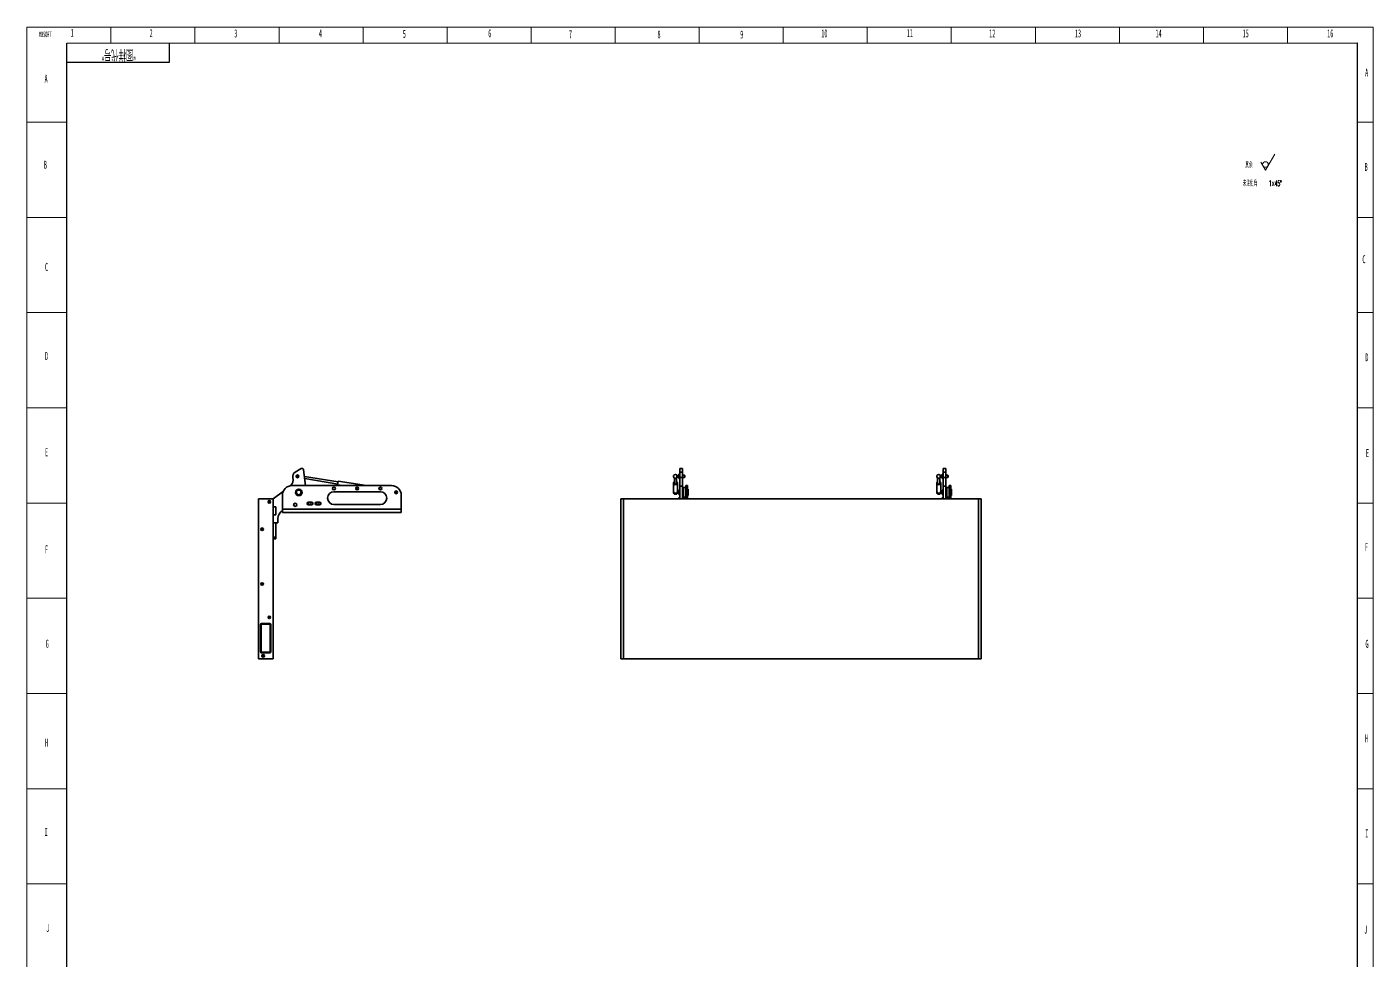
# Model space of a CAD drawing. Header units: millimetres. Extents: x 0 to 841, y 0 to 1189.
# Drawn here: x 0 to 841, y 606 to 1189 of the extents above; entities that cross this region are included whole.
import ezdxf

# ---------------------------------------------------------------- set-up
doc = ezdxf.new("R2010")
doc.units = ezdxf.units.MM
doc.styles.add('SLDTEXTSTYLE0', font='TXT', dxfattribs={"width": 0.469, "bigfont": 'bigfont'})
doc.styles.add('SLDTEXTSTYLE1', font='TXT', dxfattribs={"width": 0.469})

# ---------------------------------------------------------------- blocks, each defined once
blk = doc.blocks.new('SW_SFSYMBOL_0')
at = {"color": 0, "linetype": 'Continuous', "lineweight": 0}
for q in [(-2.94945, 1.49975), (5.8989, 6.4995)]:
    blk.add_line((0, -3.5), q, dxfattribs=at)
blk.add_circle((0, 0), 1.75, dxfattribs=at)

msp = doc.modelspace()

# ---------------------------------------------------------------- linework, layer by layer
at = {"color": 7, "linetype": 'Continuous', "lineweight": 18}
for p, q in [((0, 0), (0, 1189)), ((0, 1189), (841, 1188.89)), ((52.5, 1189.04), (52.5, 1179.01)), ((105, 1188.99), (105, 1179.02)), ((157.5, 1188.99), (157.5, 1179.02)), ((210, 1188.99), (210, 1179.02)), ((262.5, 1188.99), (262.5, 1179.02)), ((315, 1188.99), (315, 1179.02)), ((367.5, 1188.99), (367.5, 1179.02)), ((420, 1188.99), (420, 1179.02)), ((472.5, 1188.99), (472.5, 1179.02)), ((525, 1188.99), (525, 1179.02)), ((577.5, 1188.99), (577.5, 1179.02)), ((630, 1188.99), (630, 1179.02)), ((682.5, 1188.99), (682.5, 1179.02)), ((735, 1188.99), (735, 1179.02)), ((787.5, 1188.99), (787.5, 1179.02)), ((841, 1188.89), (841, 0)), ((25, 1129.55), (0, 1129.55)), ((841, 1129.55), (831, 1129.55)), ((25, 1070.1), (0, 1070.1)), ((841, 1070.1), (831, 1070.1)), ((25, 1010.65), (0, 1010.65)), ((841, 1010.65), (831, 1010.65)), ((25, 951.2), (0, 951.2)), ((841, 951.2), (831, 951.2)), ((25, 891.75), (0, 891.75)), ((841, 891.75), (831, 891.75)), ((25, 832.3), (0, 832.3)), ((841, 832.3), (831, 832.3)), ((25, 772.85), (0, 772.85)), ((841, 772.85), (831, 772.85)), ((25, 713.4), (0, 713.4)), ((841, 713.4), (831, 713.4)), ((25, 653.95), (0, 653.95)), ((841, 653.95), (831, 653.95))]:
    msp.add_line(p, q, dxfattribs=at)
at = {"color": 7, "linetype": 'Continuous', "lineweight": 25}
for p, q in [((25, 1179), (831, 1179.2)), ((25, 10), (25, 1179)), ((89, 1167.02), (89, 1179.02)), ((831, 1179.2), (831, 10)), ((25, 1167.02), (89, 1167.02))]:
    msp.add_line(p, q, dxfattribs=at)
at = {"color": 7, "linetype": 'Continuous', "lineweight": 35}
for p, q in [((171.4, 913.26), (167.52, 911.03)), ((174.1, 902.63), (172.89, 912.52)), ((194.41, 905.02), (173.39, 908.43)), ((405.98, 909.34), (405.98, 907.52)), ((407.38, 909.23), (405.98, 908.83)), ((407.38, 909.74), (407.98, 909.74)), ((407.38, 908.66), (407.38, 909.74)), ((407.38, 907.35), (407.38, 908.66)), ((407.38, 908.66), (407.98, 908.66)), ((409.57, 913.4), (407.98, 913.4)), ((407.98, 913.4), (407.98, 913.26)), ((407.98, 913.26), (409.57, 913.26)), ((407.98, 913.26), (407.98, 911.03)), ((407.98, 911.03), (409.57, 911.03)), ((407.98, 911.03), (407.98, 907.63)), ((409.57, 913.4), (409.57, 913.26)), ((409.57, 913.26), (409.57, 911.03)), ((409.57, 911.03), (409.57, 907.63)), ((410.77, 909.23), (409.57, 909.23)), ((410.98, 909.03), (410.77, 909.23)), ((410.77, 907.63), (410.77, 909.23)), ((410.98, 909.03), (410.98, 907.83)), ((570.47, 909.34), (570.47, 907.52)), ((571.88, 909.23), (570.47, 908.83)), ((571.88, 909.74), (572.47, 909.74)), ((571.88, 908.66), (571.88, 909.74)), ((571.88, 907.35), (571.88, 908.66)), ((571.88, 908.66), (572.47, 908.66)), ((574.08, 913.4), (572.47, 913.4)), ((572.47, 913.4), (572.47, 913.26)), ((572.47, 913.26), (574.08, 913.26)), ((572.47, 913.26), (572.47, 911.03)), ((572.47, 911.03), (574.08, 911.03)), ((572.47, 911.03), (572.47, 907.63)), ((574.08, 913.4), (574.08, 913.26)), ((574.08, 913.26), (574.08, 911.03)), ((574.08, 911.03), (574.08, 907.63)), ((575.28, 909.23), (574.08, 909.23)), ((575.48, 909.03), (575.28, 909.23)), ((575.28, 907.63), (575.28, 909.23)), ((575.48, 909.03), (575.48, 907.83)), ((165.62, 902.63), (227.83, 902.63)), ((173.57, 906.98), (194.19, 903.64)), ((194.11, 903.14), (194.49, 905.51)), ((194.11, 903.14), (197.26, 902.63)), ((212.24, 902.63), (194.49, 905.51)), ((205.55, 901.29), (207.21, 901.02)), ((221.68, 901.1), (220.09, 901.36)), ((403.98, 904.33), (403.98, 899.04)), ((404.48, 907.44), (404.48, 903.95)), ((405.88, 903.95), (405.88, 907.44)), ((405.98, 908.03), (407.38, 907.63)), ((406.37, 899.04), (406.37, 904.33)), ((407.38, 907.35), (407.98, 907.35)), ((407.38, 907.12), (407.38, 907.35)), ((407.38, 907.12), (407.98, 907.12)), ((407.98, 900.43), (407.88, 900.43)), ((407.88, 900.43), (407.88, 898.43)), ((407.98, 907.63), (409.57, 907.63)), ((407.98, 907.63), (407.98, 902.3)), ((407.98, 902.3), (409.57, 902.3)), ((407.98, 902.3), (407.98, 894.43)), ((409.57, 907.63), (410.77, 907.63)), ((409.57, 907.63), (409.57, 902.3)), ((409.57, 902.3), (409.57, 894.43)), ((410.18, 901.43), (409.57, 900.83)), ((411.57, 901.43), (410.18, 901.43)), ((410.18, 901.43), (410.18, 898.43)), ((410.77, 907.63), (410.98, 907.83)), ((412.77, 902.63), (411.57, 902.63)), ((411.57, 896.63), (411.57, 902.63)), ((412.77, 896.63), (412.77, 902.63)), ((413.07, 900.43), (412.77, 900.43)), ((413.07, 900.43), (413.07, 898.43)), ((568.47, 904.33), (568.47, 899.04)), ((568.98, 907.44), (568.98, 903.95)), ((570.38, 903.95), (570.38, 907.44)), ((570.47, 908.03), (571.88, 907.63)), ((570.87, 899.04), (570.87, 904.33)), ((571.88, 907.35), (572.47, 907.35)), ((571.88, 907.12), (571.88, 907.35)), ((571.88, 907.12), (572.47, 907.12)), ((572.47, 900.43), (572.38, 900.43)), ((572.38, 900.43), (572.38, 898.43)), ((572.47, 907.63), (574.08, 907.63)), ((572.47, 907.63), (572.47, 902.3)), ((572.47, 902.3), (574.08, 902.3)), ((572.47, 902.3), (572.47, 894.43)), ((574.08, 907.63), (575.28, 907.63)), ((574.08, 907.63), (574.08, 902.3)), ((574.08, 902.3), (574.08, 894.43)), ((574.67, 901.43), (574.08, 900.83)), ((576.08, 901.43), (574.67, 901.43)), ((574.67, 901.43), (574.67, 898.43)), ((575.28, 907.63), (575.48, 907.83)), ((577.27, 902.63), (576.08, 902.63)), ((576.08, 896.63), (576.08, 902.63)), ((577.27, 896.63), (577.27, 902.63)), ((577.57, 900.43), (577.27, 900.43)), ((577.57, 900.43), (577.57, 898.43)), ((144.63, 894.38), (153.83, 894.38)), ((144.63, 794.38), (144.63, 894.38)), ((151.13, 892.15), (151.13, 892.22)), ((151.73, 892.22), (151.73, 892.15)), ((160.21, 899.22), (153.83, 894.43)), ((153.83, 894.43), (153.83, 894.38)), ((153.83, 894.38), (153.83, 794.38)), ((159.62, 888.03), (159.62, 896.63)), ((166.79, 891.19), (167.56, 891.63)), ((175.83, 892.28), (177.82, 892.28)), ((180.83, 892.28), (182.83, 892.28)), ((191.83, 898.83), (220.83, 898.83)), ((220.67, 898.83), (222.22, 898.58)), ((233.83, 896.63), (233.83, 888.03)), ((371.07, 894.38), (372.68, 894.38)), ((371.07, 794.38), (371.07, 894.38)), ((372.68, 794.38), (372.68, 894.38)), ((372.68, 894.38), (594.48, 894.38)), ((389.57, 894.38), (389.57, 894.43)), ((389.57, 894.43), (395.57, 894.43)), ((395.57, 894.38), (395.57, 894.43)), ((395.57, 894.43), (395.62, 894.43)), ((395.62, 894.38), (395.62, 894.43)), ((395.62, 894.43), (401.93, 894.43)), ((401.93, 894.43), (401.93, 894.38)), ((401.93, 894.43), (401.98, 894.43)), ((401.98, 894.38), (401.98, 894.43)), ((401.98, 894.43), (407.98, 894.43)), ((405.98, 898.13), (405.98, 898.16)), ((405.98, 898.13), (405.98, 897.52)), ((405.98, 898.03), (407.38, 897.63)), ((407.38, 899.23), (406.37, 898.94)), ((407.38, 899.74), (407.88, 899.74)), ((407.38, 898.66), (407.38, 899.74)), ((407.38, 898.66), (407.88, 898.66)), ((407.38, 897.35), (407.38, 898.66)), ((407.38, 897.35), (407.88, 897.35)), ((407.38, 897.12), (407.38, 897.35)), ((407.38, 897.12), (407.88, 897.12)), ((407.57, 894.43), (407.57, 895.43)), ((407.57, 895.43), (407.98, 895.43)), ((407.88, 898.43), (407.88, 896.43)), ((407.88, 896.43), (407.98, 896.43)), ((407.98, 894.43), (409.57, 894.43)), ((407.98, 894.43), (407.98, 894.38)), ((409.57, 896.03), (410.18, 895.43)), ((409.57, 894.43), (409.57, 894.38)), ((409.57, 895.43), (410.18, 895.43)), ((410.18, 898.43), (410.18, 895.43)), ((410.18, 895.43), (411.57, 895.43)), ((412.77, 896.63), (411.57, 896.63)), ((411.57, 894.38), (411.57, 896.63)), ((412.77, 894.38), (412.77, 896.63)), ((412.77, 896.43), (413.07, 896.43)), ((413.07, 898.43), (413.07, 896.43)), ((554.07, 894.38), (554.07, 894.43)), ((554.07, 894.43), (560.08, 894.43)), ((560.08, 894.38), (560.08, 894.43)), ((560.08, 894.43), (560.12, 894.43)), ((560.12, 894.38), (560.12, 894.43)), ((560.12, 894.43), (566.42, 894.43)), ((566.42, 894.43), (566.42, 894.38)), ((566.42, 894.43), (566.48, 894.43)), ((566.48, 894.38), (566.48, 894.43)), ((566.48, 894.43), (572.47, 894.43)), ((570.47, 898.13), (570.47, 898.16)), ((570.47, 898.13), (570.47, 897.52)), ((570.47, 898.03), (571.88, 897.63)), ((571.88, 899.23), (570.87, 898.94)), ((571.88, 899.74), (572.38, 899.74)), ((571.88, 898.66), (571.88, 899.74)), ((571.88, 897.35), (571.88, 898.66)), ((571.88, 898.66), (572.38, 898.66)), ((571.88, 897.35), (572.38, 897.35)), ((571.88, 897.12), (571.88, 897.35)), ((571.88, 897.12), (572.38, 897.12)), ((572.08, 895.43), (572.47, 895.43)), ((572.08, 894.43), (572.08, 895.43)), ((572.38, 898.43), (572.38, 896.43)), ((572.38, 896.43), (572.47, 896.43)), ((572.47, 894.43), (574.08, 894.43)), ((572.47, 894.43), (572.47, 894.38)), ((574.08, 896.03), (574.67, 895.43)), ((574.08, 895.43), (576.08, 895.43)), ((574.08, 894.43), (574.08, 894.38)), ((574.67, 898.43), (574.67, 895.43)), ((574.67, 895.43), (576.08, 895.43)), ((577.27, 896.63), (576.08, 896.63)), ((576.08, 894.38), (576.08, 896.63)), ((577.27, 894.38), (577.27, 896.63)), ((577.27, 896.43), (577.57, 896.43)), ((577.57, 898.43), (577.57, 896.43)), ((594.48, 794.38), (594.48, 894.38)), ((596.08, 894.38), (594.48, 894.38)), ((596.08, 794.38), (596.08, 894.38)), ((153.83, 889.43), (155.43, 889.43)), ((153.83, 889.38), (155.43, 889.38)), ((153.83, 884.48), (155.43, 884.48)), ((155.43, 884.43), (153.83, 884.43)), ((155.43, 889.43), (155.43, 884.43)), ((155.43, 889.38), (155.43, 884.48)), ((159.62, 885.83), (159.62, 888.03)), ((159.62, 888.03), (233.83, 888.03)), ((159.62, 885.83), (233.83, 885.83)), ((177.82, 890.58), (175.83, 890.58)), ((182.83, 890.58), (180.83, 890.58)), ((220.83, 890.83), (191.83, 890.83)), ((233.83, 888.03), (233.83, 885.83)), ((146.63, 875.65), (146.63, 875.72)), ((147.23, 875.72), (147.23, 875.65)), ((153.83, 879.43), (156.83, 879.43)), ((153.83, 879.38), (155.43, 879.38)), ((155.43, 879.43), (155.43, 879.38)), ((155.43, 879.38), (155.43, 870.43)), ((156.83, 879.43), (156.83, 881.97)), ((153.83, 870.43), (155.43, 870.43)), ((153.83, 869.43), (155.43, 869.43)), ((155.43, 870.43), (155.43, 869.43)), ((146.63, 840.85), (146.63, 840.92)), ((147.23, 840.92), (147.23, 840.85)), ((145.89, 798.78), (145.89, 815.98)), ((146.29, 798.78), (146.29, 815.98)), ((146.49, 816.58), (151.69, 816.58)), ((146.49, 816.18), (151.69, 816.18)), ((151.13, 820.05), (151.13, 820.12)), ((151.73, 820.12), (151.73, 820.05)), ((151.89, 815.98), (151.89, 798.78)), ((152.29, 815.98), (152.29, 798.78)), ((153.83, 794.38), (144.63, 794.38)), ((151.69, 798.58), (146.49, 798.58)), ((151.69, 798.18), (146.49, 798.18)), ((147.33, 796.65), (147.33, 796.68)), ((147.93, 796.68), (147.93, 796.65)), ((371.07, 794.38), (372.68, 794.38)), ((372.68, 794.38), (594.48, 794.38)), ((596.08, 794.38), (594.48, 794.38))]:
    msp.add_line(p, q, dxfattribs=at)
at = {"color": 7, "linetype": 'Continuous', "lineweight": 35, "flags": 128}
for points in [[(404.48, 904.71), (404.41, 904.56), (404.37, 904.33)], [(568.98, 904.71), (568.91, 904.56), (568.88, 904.33)], [(147.33, 796.68), (147.32, 796.7), (147.32, 796.71)], [(147.93, 796.71), (147.93, 796.7), (147.93, 796.68)]]:
    msp.add_lwpolyline(points, dxfattribs=at)
at = {"color": 7, "linetype": 'Continuous', "lineweight": 35}
for centre, radius in [((169.02, 908.43), 0.85), ((169.02, 908.43), 0.8), ((169.02, 908.43), 0.6), ((169.82, 898.43), 2.05), ((169.82, 898.43), 2), ((169.82, 898.43), 1.45), ((191.83, 900.83), 0.9), ((206.33, 900.83), 0.9), ((220.83, 900.83), 0.9), ((151.43, 892.48), 0.8), ((151.43, 892.48), 0.45), ((167.62, 890.63), 1), ((176.82, 891.43), 0.85), ((181.83, 891.43), 0.85), ((230.62, 898.43), 0.85), ((230.62, 898.43), 0.8), ((230.62, 898.43), 0.6), ((146.93, 875.38), 0.8), ((146.93, 875.38), 0.45), ((146.93, 841.18), 0.8), ((146.93, 841.18), 0.45), ((151.43, 820.38), 0.8), ((151.43, 820.38), 0.45), ((147.63, 796.38), 0.8), ((147.63, 796.38), 0.45)]:
    msp.add_circle(centre, radius, dxfattribs=at)
for centre, radius, start, end in [((169.02, 908.43), 3, 120, 195.47435), ((171.9, 912.4), 1, 7, 120), ((405.18, 908.43), 1.21, 48.71318, 270), ((569.67, 908.43), 1.21, 48.71318, 270), ((165.62, 896.63), 6, 90, 180), ((161.31, 906.3), 5, 311.4109, 15.47435), ((227.83, 896.63), 6, 0, 90), ((405.17, 904.33), 1.19, 179.87942, 53.83227), ((405.16, 904.33), 1.18, 125.19593, 179.88184), ((405.17, 904.33), 0.798, 180.18649, 28.40981), ((405.18, 907.84), 0.804, 209.52878, 330.47122), ((405.18, 908.43), 1.21, 270, 311.28682), ((569.67, 904.33), 1.19, 179.87942, 53.83227), ((569.66, 904.33), 1.18, 125.19593, 179.88184), ((569.67, 904.33), 0.798, 180.18649, 28.40981), ((569.67, 907.84), 0.804, 209.52878, 330.47122), ((569.67, 908.43), 1.21, 270, 311.28682), ((151.43, 892.48), 0.4, 318.59038, 221.40962), ((175.83, 891.43), 0.85, 90, 270), ((177.82, 891.43), 0.85, 270, 90), ((180.83, 891.43), 0.85, 90, 270), ((182.83, 891.43), 0.85, 270, 90), ((191.83, 894.83), 4, 90, 270), ((220.83, 894.83), 4, 270, 90), ((405.18, 898.43), 1.21, 164.16854, 270), ((405.18, 899.05), 1.2, 180.56004, 359.43996), ((405.18, 898.58), 0.916, 205.46295, 330.84393), ((405.18, 898.58), 0.807, 226.69625, 313.30375), ((405.18, 898.43), 1.21, 270, 311.28682), ((569.67, 898.43), 1.21, 164.16847, 270), ((569.67, 899.05), 1.2, 180.56004, 359.43996), ((569.68, 898.58), 0.916, 205.46311, 330.84393), ((569.67, 898.58), 0.807, 226.69639, 313.30361), ((569.67, 898.43), 1.21, 270, 311.28682), ((162.83, 881.97), 6, 122.23095, 180), ((146.93, 875.38), 0.4, 138.59038, 41.40962), ((146.93, 841.18), 0.4, 318.59038, 221.40962), ((146.49, 815.98), 0.6, 90, 180), ((146.49, 815.98), 0.2, 90, 180), ((151.43, 820.38), 0.4, 318.59038, 221.40962), ((151.69, 815.98), 0.6, 360, 90), ((151.69, 815.98), 0.2, 360, 90), ((146.49, 798.78), 0.6, 180, 270), ((146.49, 798.78), 0.2, 180, 270), ((147.63, 796.38), 0.4, 138.59038, 41.40962), ((151.69, 798.78), 0.6, 270, 0), ((151.69, 798.78), 0.2, 270, 0)]:
    msp.add_arc(centre, radius, start, end, dxfattribs=at)

# ---------------------------------------------------------------- block references
at = {"color": 7, "linetype": 'Continuous', "lineweight": 0}
msp.add_blockref('SW_SFSYMBOL_0', (773.75, 1103.13), dxfattribs=at)

# ---------------------------------------------------------------- texts
at = {"color": 7, "linetype": 'Continuous', "lineweight": 0, "attachment_point": 1}
for s, insert, char_height, style in [('MDSOFT', (7.4, 1186.18), 3.5, 'SLDTEXTSTYLE1'), ('1', (27.34, 1187.87), 5, 'SLDTEXTSTYLE1'), ('2', (76.65, 1187.68), 5, 'SLDTEXTSTYLE1'), ('3', (129.56, 1187.48), 5, 'SLDTEXTSTYLE1'), ('4', (182.39, 1187.49), 5, 'SLDTEXTSTYLE1'), ('5', (234.85, 1187.23), 5, 'SLDTEXTSTYLE1'), ('6', (288.19, 1187.56), 5, 'SLDTEXTSTYLE1'), ('7', (338.64, 1187.03), 5, 'SLDTEXTSTYLE1'), ('8', (393.95, 1186.9), 5, 'SLDTEXTSTYLE1'), ('9', (445.61, 1186.82), 5, 'SLDTEXTSTYLE1'), ('10', (496.31, 1187.54), 5, 'SLDTEXTSTYLE1'), ('11', (549.7, 1187.75), 5, 'SLDTEXTSTYLE1'), ('12', (601.19, 1187.53), 5, 'SLDTEXTSTYLE1'), ('13', (654.76, 1187.53), 5, 'SLDTEXTSTYLE1'), ('14', (705.11, 1187.53), 5, 'SLDTEXTSTYLE1'), ('15', (759.49, 1187.53), 5, 'SLDTEXTSTYLE1'), ('16', (812.33, 1187.53), 5, 'SLDTEXTSTYLE1'), ('A', (836.03, 1163.08), 5, 'SLDTEXTSTYLE1'), ('A', (11.02, 1159.23), 5, 'SLDTEXTSTYLE1'), ('B', (10.57, 1105.53), 5, 'SLDTEXTSTYLE1'), ('其余', (761.12, 1104.47), 3.5, 'SLDTEXTSTYLE0'), ('B', (835.74, 1104.18), 5, 'SLDTEXTSTYLE1'), ('未注倒角    1×45°', (759.54, 1093.07), 3.5, 'SLDTEXTSTYLE0'), ('C', (834.34, 1046.52), 5, 'SLDTEXTSTYLE1'), ('C', (11.29, 1041.68), 5, 'SLDTEXTSTYLE1'), ('D', (11.29, 986.04), 5, 'SLDTEXTSTYLE1'), ('D', (836.17, 985.27), 5, 'SLDTEXTSTYLE1'), ('E', (11.29, 926), 5, 'SLDTEXTSTYLE1'), ('E', (836.47, 925.49), 5, 'SLDTEXTSTYLE1'), ('F', (835.88, 866.84), 5, 'SLDTEXTSTYLE1'), ('F', (11.26, 865.37), 5, 'SLDTEXTSTYLE1'), ('G', (11.71, 806.42), 5, 'SLDTEXTSTYLE1'), ('G', (836.25, 806.36), 5, 'SLDTEXTSTYLE1'), ('H', (11.28, 744.69), 5, 'SLDTEXTSTYLE1'), ('H', (836.03, 747.37), 5, 'SLDTEXTSTYLE1'), ('I', (11.03, 688.9), 5, 'SLDTEXTSTYLE1'), ('I', (836.17, 687.96), 5, 'SLDTEXTSTYLE1'), ('J', (12.04, 628.98), 5, 'SLDTEXTSTYLE1'), ('J', (835.53, 627.89), 5, 'SLDTEXTSTYLE1')]:
    msp.add_mtext(s, dxfattribs=dict(at, insert=insert, char_height=char_height, style=style))
at = {"color": 7, "linetype": 'Continuous', "lineweight": 0, "insert": (57.28, 1168.19), "char_height": 7, "attachment_point": 2, "rotation": 180, "style": 'SLDTEXTSTYLE0'}
msp.add_mtext('“图样代号”', dxfattribs=at)

doc.saveas('drawing.dxf')
